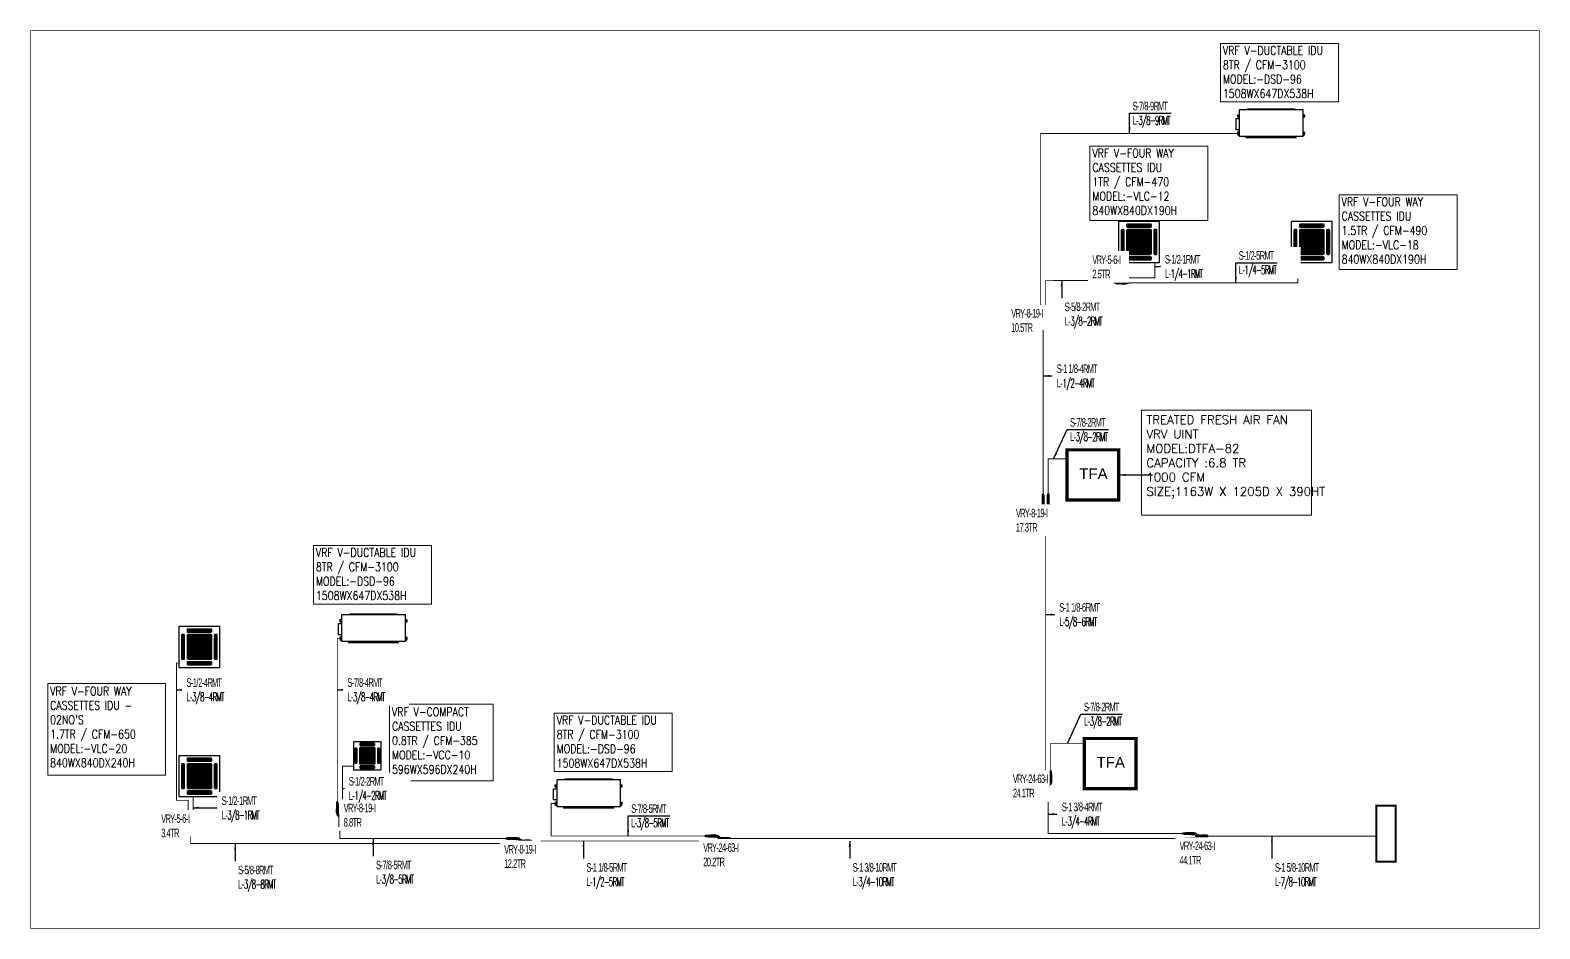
# Model space of a CAD drawing. Header units: millimetres. Extents: x -81374 to 485233, y -39075 to 157313.
# Drawn here: x 75315 to 110357, y 10834 to 31698 of the extents above; entities that cross this region are included whole.
import ezdxf

# ---------------------------------------------------------------- set-up
doc = ezdxf.new("R2010")
doc.units = ezdxf.units.MM
doc.linetypes.add('CENTERX2', pattern=[4, 2.5, -0.5, 0.5, -0.5])
for name, color, linetype in [('AC-RA-DIFFUSER', 6, 'Continuous'), ('HVAC-SECTIONS', 7, 'Continuous'), ('M HVAC DRAIN PIPE', 8, 'Continuous'), ('M-HVAC ELLIPTICAL DUCT', 6, 'Continuous'), ('M-HVAC VRV PIPE', 152, 'Continuous'), ('M-HVAC-TEXT', 7, 'Continuous'), ('PCE-HVACTEXT', 7, 'Continuous')]:
    doc.layers.add(name, color=color, linetype=linetype)
for name, color, linetype, lineweight in [('M-HVAC-EQUIP TEXT', 230, 'Continuous', 0), ('P-PIPE-IDEN', 7, 'Continuous', 9), ('VRF -COPPER PIPE', 4, 'Continuous', 9), ('vrv text', 90, 'Continuous', 30)]:
    doc.layers.add(name, color=color, linetype=linetype, lineweight=lineweight)
doc.styles.add('Arial', font='arial.ttf', dxfattribs={"height": 3})
doc.styles.add('Arial_2', font='arial.ttf', dxfattribs={"height": 75})
doc.styles.add('HVAC TEXT', font='Romans.shx', dxfattribs={"width": 0.8, "height": 100})
doc.styles.add('R', font='romans.shx')
doc.styles.add('ROMAND', font='romand__.ttf')
doc.styles.add('romans', font='stylu.ttf', dxfattribs={"height": 125})
doc.styles.add('rs', font='romans.shx', dxfattribs={"width": 0.75})
doc.dimstyles.new('GLAZ ALU', dxfattribs={"dimscale": 100, "dimtxt": 2, "dimasz": 1.4, "dimexe": 0.8, "dimexo": 0.8, "dimgap": 0.75, "dimtad": 1, "dimdec": 0, "dimzin": 0, "dimdsep": 46, "dimtxsty": 'rs', "dimcen": 0.09, "dimclrd": 8, "dimclre": 8, "dimclrt": 2, "dimadec": 0, "dimazin": 0, "dimtfac": 1, "dimtdec": 0, "dimtmove": 0, "dimatfit": 3, "dimfxl": 1, "dimtolj": 1, "dimtzin": 0, "dimarcsym": 0})
doc.dimstyles.new('Vayucon', dxfattribs={"dimtxt": 200, "dimasz": 150, "dimexe": 0, "dimexo": 0, "dimgap": 9e-05, "dimtad": 1, "dimdec": 0, "dimrnd": 5, "dimzin": 0, "dimdsep": 46, "dimtxsty": 'ROMAND', "dimcen": 90, "dimclre": 99, "dimclrt": 7, "dimadec": 0, "dimazin": 0, "dimtfac": 1, "dimtdec": 0, "dimtofl": 0, "dimtmove": 1, "dimatfit": 3, "dimfxl": 1, "dimtolj": 1, "dimtzin": 0, "dimarcsym": 0})

# ---------------------------------------------------------------- blocks, each defined once
blk = doc.blocks.new('DSD 96')
at = {"color": 6, "linetype": 'CENTERX2', "lineweight": 5}
for p, q in [((-691, 112), (-677, 112)), ((-684, 119), (-684, 105)), ((823, 112), (837, 112)), ((830, 119), (830, 105)), ((-691, -295), (-677, -295)), ((-684, -288), (-684, -302)), ((823, -295), (837, -295)), ((830, -288), (830, -302))]:
    blk.add_line(p, q, dxfattribs=at)
at = {"color": 190}
for p, q in [((-511, 218), (-511, 178)), ((-511, 218), (657, 218)), ((657, 178), (657, 218)), ((-480, -453), (-480, -437)), ((-480, -453), (626, -453)), ((626, -437), (626, -453))]:
    blk.add_line(p, q, dxfattribs=at)
at = {"color": 3}
for p, q in [((813, 27), (888, 27)), ((888, 27), (888, -231)), ((888, -231), (813, -231))]:
    blk.add_line(p, q, dxfattribs=at)
at = {"color": 4}
for points in [[(-708, 92), (-668, 92), (-668, 132), (-708, 132)], [(813, 92), (854, 92), (854, 132), (813, 132)], [(-708, -315), (-668, -315), (-668, -275), (-708, -275)], [(813, -315), (854, -315), (854, -275), (813, -275)]]:
    blk.add_lwpolyline(points, close=True, dxfattribs=at)
at = {"color": 2}
for points in [[(-668, 141), (-668, 160), (-693, 160), (-693, 141)], [(813, 141), (813, 160), (838, 160), (838, 141)]]:
    blk.add_lwpolyline(points, close=True, dxfattribs=at)
at = {"color": 190}
blk.add_lwpolyline([(-668, -437), (813, -437), (813, 178), (-668, 178)], close=True, dxfattribs=at)
at = {"color": 6}
blk.add_lwpolyline([(834, 85), (834, 69), (813, 69), (813, 85)], close=True, dxfattribs=at)
at = {"color": 5}
blk.add_lwpolyline([(828, 82), (828, 72), (813, 72), (813, 82)], close=True, dxfattribs=at)
at = {"color": 4}
for centre in [(-684, 112), (830, 112), (-684, -295), (830, -295)]:
    blk.add_circle(centre, 5, dxfattribs=at)
blk = doc.blocks.new('DLC - All Capacities')
at = {"color": 62}
for p, q in [((287, 360), (-287, 360)), ((271, 365), (-271, 365)), ((265, 370), (-265, 370)), ((262, 375), (-262, 375)), ((259, 380), (-259, 380)), ((257, 385), (-258, 385)), ((257, 390), (-258, 390)), ((-390, 257), (-390, -258)), ((-385, 257), (-385, -258)), ((-380, 259), (-380, -259)), ((-375, 262), (-375, -262)), ((-370, 265), (-370, -265)), ((-365, 271), (-365, -271)), ((-360, 287), (-360, -287)), ((360, -287), (360, 287)), ((365, -271), (365, 271)), ((370, -265), (370, 265)), ((375, -262), (375, 262)), ((380, -259), (380, 259)), ((385, -258), (385, 258)), ((390, -258), (390, 257)), ((-287, -360), (287, -360)), ((-271, -365), (271, -365)), ((-265, -370), (265, -370)), ((-262, -375), (262, -375)), ((-259, -380), (259, -380)), ((-258, -385), (258, -385)), ((-258, -390), (257, -390))]:
    blk.add_line(p, q, dxfattribs=at)
at = {"color": 4}
for p, q in [((-278, -280), (-278, 280)), ((-274, -282), (-274, 282))]:
    blk.add_line(p, q, dxfattribs=at)
for points in [[(-465, -475), (465, -475, 0.414214), (475, -465), (475, 465, 0.414214), (465, 475), (-465, 475, 0.414214), (-475, 465), (-475, -465, 0.414214)], [(-288, 395), (-288, 365, 0.414214), (-268, 345), (267, 345, 0.414214), (287, 365), (287, 395, 0.414214), (267, 415), (-268, 415, 0.414214)], [(-395, -288), (-365, -288, 0.414214), (-345, -268), (-345, 267, 0.414214), (-365, 287), (-395, 287, 0.414214), (-415, 267), (-415, -268, 0.414214)], [(-258, -288), (257, -288, 0.414214), (287, -258), (287, 257, 0.414214), (257, 287), (-258, 287, 0.414214), (-288, 257), (-288, -258, 0.414214)], [(395, 287), (365, 287, 0.414214), (345, 267), (345, -268, 0.414214), (365, -288), (395, -288, 0.414214), (415, -268), (415, 267, 0.414214)], [(287, -395), (287, -365, 0.414214), (267, -345), (-268, -345, 0.414214), (-288, -365), (-288, -395, 0.414214), (-268, -415), (267, -415, 0.414214)]]:
    blk.add_lwpolyline(points, format="xyb", close=True, dxfattribs=at)
for points in [[(-278, -280), (-278, 280)], [(-274, 282), (-274, -282)], [(-268, -286), (-268, 286)], [(-264, 287), (-264, -287)], [(262, -287), (262, 287)], [(266, 286), (266, -286)], [(272, -283), (272, 283)], [(276, 282), (276, -282)]]:
    blk.add_lwpolyline(points, dxfattribs=at)
for points in [[(-258, 287), (-254, 287), (-254, -288), (-258, -288)], [(-248, 287), (-244, 287), (-244, -288), (-248, -288)], [(-238, 287), (-234, 287), (-234, -288), (-238, -288)], [(-228, 287), (-224, 287), (-224, -288), (-228, -288)], [(-218, 287), (-214, 287), (-214, -288), (-218, -288)], [(-208, 287), (-204, 287), (-204, -288), (-208, -288)], [(-198, 287), (-194, 287), (-194, -288), (-198, -288)], [(-188, 287), (-184, 287), (-184, -288), (-188, -288)], [(-178, 287), (-174, 287), (-174, -288), (-178, -288)], [(-168, 287), (-164, 287), (-164, -288), (-168, -288)], [(-158, 287), (-154, 287), (-154, -288), (-158, -288)], [(-148, 287), (-144, 287), (-144, -288), (-148, -288)], [(-138, 287), (-134, 287), (-134, -288), (-138, -288)], [(-128, 287), (-124, 287), (-124, -288), (-128, -288)], [(-118, 287), (-114, 287), (-114, -288), (-118, -288)], [(-108, 287), (-104, 287), (-104, -288), (-108, -288)], [(-98, 287), (-94, 287), (-94, -288), (-98, -288)], [(-88, 287), (-84, 287), (-84, -288), (-88, -288)], [(-78, 287), (-74, 287), (-74, -288), (-78, -288)], [(-68, 287), (-64, 287), (-64, -288), (-68, -288)], [(-58, 287), (-54, 287), (-54, -288), (-58, -288)], [(-48, 287), (-44, 287), (-44, -288), (-48, -288)], [(-38, 287), (-34, 287), (-34, -288), (-38, -288)], [(-28, 287), (-24, 287), (-24, -288), (-28, -288)], [(-18, 287), (-14, 287), (-14, -288), (-18, -288)], [(-8, 287), (-4, 287), (-4, -288), (-8, -288)], [(2, 287), (6, 287), (6, -288), (2, -288)], [(12, 287), (16, 287), (16, -288), (12, -288)], [(22, 287), (26, 287), (26, -288), (22, -288)], [(32, 287), (36, 287), (36, -288), (32, -288)], [(42, 287), (46, 287), (46, -288), (42, -288)], [(52, 287), (56, 287), (56, -288), (52, -288)], [(62, 287), (66, 287), (66, -288), (62, -288)], [(72, 287), (76, 287), (76, -288), (72, -288)], [(82, 287), (86, 287), (86, -288), (82, -288)], [(92, 287), (96, 287), (96, -288), (92, -288)], [(102, 287), (106, 287), (106, -288), (102, -288)], [(112, 287), (116, 287), (116, -288), (112, -288)], [(122, 287), (126, 287), (126, -288), (122, -288)], [(132, 287), (136, 287), (136, -288), (132, -288)], [(142, 287), (146, 287), (146, -288), (142, -288)], [(152, 287), (156, 287), (156, -288), (152, -288)], [(162, 287), (166, 287), (166, -288), (162, -288)], [(172, 287), (176, 287), (176, -288), (172, -288)], [(182, 287), (186, 287), (186, -288), (182, -288)], [(192, 287), (196, 287), (196, -288), (192, -288)], [(202, 287), (206, 287), (206, -288), (202, -288)], [(212, 287), (216, 287), (216, -288), (212, -288)], [(222, 287), (226, 287), (226, -288), (222, -288)], [(232, 287), (236, 287), (236, -288), (232, -288)], [(242, 287), (246, 287), (246, -288), (242, -288)], [(252, 287), (256, 287), (256, -288), (252, -288)]]:
    blk.add_lwpolyline(points, close=True, dxfattribs=at)
at = {"color": 62}
for centre, start, end in [((-288, 390), 271.213, 0.0128), ((287, 390), 179.9872, 268.787), ((-390, 287), 269.9872, 358.787), ((390, 287), 181.213, 270.0128), ((-390, -288), 1.213, 90.0128), ((390, -288), 89.9872, 178.787), ((-288, -390), 359.9872, 88.787), ((287, -390), 91.213, 180.0128)]:
    blk.add_arc(centre, 30, start, end, dxfattribs=at)
blk = doc.blocks.new('DCC - All Capacities')
at = {"color": 3}
for p, q in [((-279, -144), (-279, 144)), ((-274, -144), (-274, 144)), ((-268, -145), (-268, 145)), ((-264, -148), (-264, 148)), ((-258, -151), (-258, 151)), ((-254, -157), (-254, 157)), ((-248, 173), (-248, -174)), ((-248, -144), (-248, 144)), ((173, 248), (-174, 248)), ((-157, 253), (157, 253)), ((-151, 258), (151, 258)), ((-148, 263), (148, 263)), ((-145, 268), (145, 268)), ((-144, 273), (144, 273)), ((-144, 278), (144, 278)), ((-144, 248), (144, 248)), ((248, -174), (248, 173)), ((253, 157), (253, -157)), ((258, 151), (258, -151)), ((263, 148), (263, -148)), ((268, 145), (268, -145)), ((273, 144), (273, -144)), ((278, 144), (278, -144)), ((-248, -174), (-279, -174)), ((-174, -248), (173, -248)), ((157, -254), (-157, -254)), ((151, -258), (-151, -258)), ((148, -264), (-148, -264)), ((145, -268), (-145, -268)), ((144, -248), (-144, -248)), ((144, -274), (-144, -274)), ((144, -279), (-144, -279))]:
    blk.add_line(p, q, dxfattribs=at)
at = {"color": 6}
for points in [[(-314, -324), (313, -324, 0.414214), (323, -314), (323, 313, 0.414214), (313, 323), (-314, 323, 0.414214), (-324, 313), (-324, -314, 0.414214)], [(-274, -174), (-254, -174, 0.414214), (-234, -154), (-234, 154, 0.414214), (-254, 173), (-274, 173, 0.414214), (-294, 154), (-294, -154, 0.414214)], [(-174, -184), (173, -184, 0.414214), (183, -174), (183, 173, 0.414214), (173, 183), (-174, 183, 0.414214), (-184, 173), (-184, -174, 0.414214)], [(-174, 273), (-174, 253, 0.414214), (-154, 234), (154, 234, 0.414214), (173, 253), (173, 273, 0.414214), (154, 293), (-154, 293, 0.414214)], [(273, 173), (253, 173, 0.414214), (234, 154), (234, -154, 0.414214), (253, -174), (273, -174, 0.414214), (293, -154), (293, 154, 0.414214)], [(173, -274), (173, -254, 0.414214), (154, -234), (-154, -234, 0.414214), (-174, -254), (-174, -274, 0.414214), (-154, -294), (154, -294, 0.414214)]]:
    blk.add_lwpolyline(points, format="xyb", close=True, dxfattribs=at)
for points in [[(-170, -184), (-174, -184), (-174, 183), (-170, 183)], [(-160, -184), (-163, -184), (-163, 183), (-160, 183)], [(-150, -184), (-154, -184), (-154, 183), (-150, 183)], [(-140, -184), (-144, -184), (-144, 183), (-140, 183)], [(-130, -184), (-133, -184), (-133, 183), (-130, 183)], [(-120, -184), (-123, -184), (-123, 183), (-120, 183)], [(-110, -184), (-113, -184), (-113, 183), (-110, 183)], [(-100, -184), (-103, -184), (-103, 183), (-100, 183)], [(-90, -184), (-93, -184), (-93, 183), (-90, 183)], [(-80, -184), (-83, -184), (-83, 183), (-80, 183)], [(-70, -184), (-73, -184), (-73, 183), (-70, 183)], [(-60, -184), (-63, -184), (-63, 183), (-60, 183)], [(-50, -184), (-53, -184), (-53, 183), (-50, 183)], [(-40, -184), (-43, -184), (-43, 183), (-40, 183)], [(-30, -184), (-33, -184), (-33, 183), (-30, 183)], [(-20, -184), (-23, -184), (-23, 183), (-20, 183)], [(-10, -184), (-13, -184), (-13, 183), (-10, 183)], [(0, -184), (-3, -184), (-3, 183), (0, 183)], [(10, -184), (7, -184), (7, 183), (10, 183)], [(20, -184), (17, -184), (17, 183), (20, 183)], [(30, -184), (27, -184), (27, 183), (30, 183)], [(40, -184), (36, -184), (36, 183), (40, 183)], [(50, -184), (46, -184), (46, 183), (50, 183)], [(60, -184), (56, -184), (56, 183), (60, 183)], [(70, -184), (66, -184), (66, 183), (70, 183)], [(80, -184), (76, -184), (76, 183), (80, 183)], [(90, -184), (86, -184), (86, 183), (90, 183)], [(100, -184), (96, -184), (96, 183), (100, 183)], [(110, -184), (106, -184), (106, 183), (110, 183)], [(120, -184), (116, -184), (116, 183), (120, 183)], [(130, -184), (126, -184), (126, 183), (130, 183)], [(140, -184), (136, -184), (136, 183), (140, 183)], [(150, -184), (146, -184), (146, 183), (150, 183)], [(160, -184), (156, -184), (156, 183), (160, 183)], [(170, -184), (166, -184), (166, 183), (170, 183)]]:
    blk.add_lwpolyline(points, close=True, dxfattribs=at)
at = {"color": 3}
for centre, start, end in [((-279, 173), 270, 0), ((-174, 278), 270, 0), ((173, 278), 180, 270), ((278, 173), 180, 270), ((-279, -174), 0, 90), ((-174, -279), 0, 90), ((173, -279), 90, 180), ((278, -174), 90, 180)]:
    blk.add_arc(centre, 30, start, end, dxfattribs=at)
blk = doc.blocks.new('zw$CAB3')
at = {"layer": 'M-HVAC ELLIPTICAL DUCT', "linetype": 'Continuous', "const_width": 75}
blk.add_lwpolyline([(38, 1202), (38, 38), (1238, 38), (1238, 1202)], close=True, dxfattribs=at)
at = {"layer": 'M-HVAC-TEXT', "color": 7, "insert": (651, 773, 0), "char_height": 250, "width": 562.48, "attachment_point": 2, "style": 'Arial'}
blk.add_mtext('TFA ', dxfattribs=at)
blk = doc.blocks.new('zw$4E06')
at = {"layer": 'vrv text'}
for points in [[(-121, 47), (-125, 47, 0.219765), (-200, 9), (-201, 7), (-203, 6), (-204, 4), (-205, 2, 0.042815), (-212, -11), (-213, -13), (-214, -15), (-215, -17), (-215, -19), (-216, -21), (-216, -21), (-217, -22), (-217, -22), (-217, -23), (-217, -24), (-218, -25), (-219, -26), (-219, -26), (-220, -26), (-220, -27), (-220, -27), (-221, -28), (-222, -28), (-222, -28), (-222, -29), (-223, -29), (-224, -29)], [(-121, 50), (-123, 50, 0.309599), (-218, -18), (-219, -19)], [(-121, 4), (-124, 4, 0.392074), (-178, -52), (-178, -53), (-178, -55, 0.393328), (-124, -110), (-121, -110)], [(-121, 1), (-123, 1), (-124, 0, 0.390764), (-175, -52), (-175, -55, 0.390298), (-124, -107), (-121, -107)], [(-231, -32), (-231, -32, 0.021844), (-210, -47), (-200, -53), (-205, -43)], [(-205, -64), (-200, -53), (-210, -60, 0.03043), (-231, -75), (-231, -75)], [(-121, -154), (-123, -154, -0.308139), (-215, -88), (-216, -86), (-216, -85), (-217, -85), (-217, -84), (-217, -84), (-217, -83), (-218, -83), (-218, -82), (-218, -82), (-219, -81), (-219, -81), (-220, -80), (-220, -80), (-220, -79), (-221, -79), (-222, -79), (-222, -78), (-222, -78, 0.112916), (-230, -75), (-231, -75), (-231, -75)], [(-121, -157), (-123, -157, -0.307918), (-218, -89), (-219, -87), (-219, -87), (-219, -86), (-220, -86), (-220, -85), (-220, -85), (-220, -84), (-221, -84), (-221, -83), (-221, -83), (-222, -83), (-222, -82), (-222, -82), (-223, -82), (-223, -81), (-223, -81), (-224, -81), (-224, -80), (-225, -80), (-225, -80), (-225, -80), (-226, -79), (-227, -79), (-227, -79), (-227, -79), (-228, -79), (-229, -79), (-229, -78), (-230, -78), (-231, -78), (-231, -78)]]:
    blk.add_lwpolyline(points, format="xyb", dxfattribs=at)
for points in [[(-206, 0), (-209, 2)], [(-202, 6), (-205, 8)], [(-198, 11), (-201, 13)], [(-194, 16), (-196, 18)], [(-189, 20), (-191, 23)], [(-184, 25), (-186, 27)], [(-179, 29), (-181, 31)], [(-173, 33), (-175, 35)], [(-167, 36), (-169, 38)], [(-161, 39), (-163, 41)], [(-154, 42), (-156, 44)], [(-147, 44), (-149, 46)], [(-139, 45), (-142, 48)], [(-131, 46), (-133, 49)], [(-131, -1), (-133, 2)], [(-122, 47), (-125, 50)], [(-122, 0), (-125, 3)], [(-76, 50), (-76, 53), (-104, 53), (-109, 50), (-121, 50)], [(-103, 50), (-108, 47), (-121, 47)], [(-121, 3), (-121, 47)], [(-121, 3), (-108, 3), (-103, 0), (-76, 0), (-76, -3), (-104, -3), (-109, 0), (-121, 0)], [(-113, 0), (-116, 3)], [(-112, 47), (-115, 50)], [(-108, 3), (-108, 47)], [(-105, 49), (-107, 51)], [(-100, -3), (-104, 1)], [(-103, 50), (-103, 40)], [(-76, 0), (-76, 50), (-103, 50), (-103, 0)], [(-103, 48), (-5, 48), (-3, 50), (0, 50)], [(-103, 2), (-103, 49)], [(-103, 1), (-103, 48)], [(-103, 47), (-103, 0)], [(0, 47), (-2, 47), (-4, 46), (-103, 46)], [(-4, 46), (-4, 4), (-103, 4)], [(-103, 45), (-103, 3)], [(0, 0), (-3, 0), (-5, 1), (-103, 1)], [(-96, 50), (-100, 53)], [(-91, -3), (-94, 0)], [(-87, 50), (-90, 53)], [(-81, -3), (-84, 0)], [(-78, 50), (-81, 53)], [(-76, 50), (-76, 40)], [(-26, 46), (-33, 46)], [(-26, 4), (-33, 4)], [(-4, 4), (-2, 3)], [(-2, 47), (-2, 3), (0, 3)], [(151, 48), (73, 48), (70, 50), (-1, 50)], [(70, 3), (-1, 3)], [(0, 47), (70, 47), (72, 46), (151, 46), (158, 42), (196, 42), (203, 38), (203, 13), (196, 8), (158, 8), (151, 4), (72, 4), (70, 3)], [(0, 0), (70, 0)], [(70, 47), (70, 3)], [(70, 0), (73, 1), (151, 1), (159, 6), (196, 6), (203, 10), (236, 10), (236, 40), (203, 40), (196, 44)], [(72, 46), (72, 4)], [(93, 46), (101, 46)], [(93, 4), (101, 4)], [(159, 44), (151, 48)], [(151, 46), (151, 4)], [(158, 42), (158, 8)], [(196, 44), (159, 44)], [(196, 42), (196, 8)], [(203, 38), (236, 38)], [(203, 13), (236, 13)], [(-500, -74), (-500, -32), (-507, -37), (-545, -37), (-545, -34)], [(-545, -34), (-508, -34)], [(-545, -37), (-545, -70)], [(-545, -70), (-507, -70), (-500, -74), (-421, -74)], [(-545, -73), (-545, -70)], [(-508, -73), (-545, -73)], [(-508, -34), (-501, -30)], [(-501, -77), (-508, -73)], [(-507, -37), (-507, -70)], [(-501, -30), (-422, -30)], [(-422, -77), (-501, -77)], [(-349, -31), (-419, -31), (-421, -32), (-500, -32)], [(-443, -32), (-450, -32)], [(-443, -74), (-450, -74)], [(-422, -30), (-419, -28)], [(-419, -78), (-422, -77)], [(-421, -32), (-421, -74), (-419, -76)], [(-419, -28), (-348, -28)], [(-419, -31), (-419, -76), (-349, -76)], [(-349, -78), (-419, -78)], [(-247, -30), (-344, -30), (-347, -28), (-349, -28)], [(-349, -31), (-347, -31), (-345, -32), (-247, -32)], [(-347, -31), (-347, -76), (-349, -76)], [(-349, -78), (-347, -78)], [(-345, -74), (-347, -76)], [(-347, -78), (-344, -77)], [(-345, -32), (-345, -74), (-247, -74)], [(-344, -77), (-247, -77)], [(-324, -32), (-316, -32)], [(-324, -74), (-316, -74)], [(-241, -28), (-246, -25), (-273, -25), (-273, -28), (-247, -28), (-242, -32)], [(-272, -28), (-273, -27)], [(-273, -28), (-273, -41)], [(-273, -78), (-273, -28)], [(-231, -75), (-242, -75), (-247, -78), (-273, -78), (-273, -81), (-246, -81), (-241, -78), (-231, -78)], [(-266, -81), (-269, -78)], [(-263, -28), (-266, -25)], [(-257, -81), (-260, -78)], [(-253, -28), (-256, -25)], [(-247, -81), (-251, -78)], [(-241, -32), (-247, -25)], [(-247, -28), (-247, -41)], [(-247, -78), (-247, -28)], [(-247, -76), (-247, -28), (-247, -76)], [(-247, -77), (-247, -30)], [(-247, -77), (-247, -30)], [(-241, -79), (-243, -76)], [(-242, -75), (-242, -32)], [(-242, -32), (-231, -32)], [(-241, -28), (-231, -28)], [(-232, -78), (-235, -75)], [(-231, -32), (-234, -28)], [(-231, -28), (-230, -28), (-229, -28), (-229, -28), (-228, -28), (-228, -28), (-227, -28), (-227, -28), (-227, -27), (-226, -27), (-225, -27), (-225, -27), (-225, -26), (-224, -26), (-224, -26), (-223, -25), (-223, -25), (-222, -25), (-222, -24), (-222, -24), (-221, -24), (-221, -23), (-221, -23), (-220, -22), (-220, -22), (-220, -22), (-220, -21), (-219, -21), (-219, -20), (-219, -20)], [(-229, -31), (-230, -32), (-231, -32)], [(-224, -30), (-226, -27)], [(-217, -83), (-223, -77)], [(-219, -25), (-221, -23)], [(-215, -19), (-218, -17)], [(-210, -100), (-217, -93)], [(-216, -21), (-216, -21)], [(-216, -86), (-216, -86)], [(-213, -13), (-215, -10)], [(-210, -6), (-212, -4)], [(-183, -136), (-204, -115)], [(-175, -50), (-178, -48)], [(-174, -60), (-178, -57)], [(-174, -42), (-176, -40)], [(-171, -73), (-176, -68)], [(-172, -35), (-174, -32)], [(-169, -28), (-171, -26)], [(-153, -100), (-168, -85)], [(-161, -149), (-168, -142)], [(-165, -22), (-167, -20)], [(-161, -17), (-163, -15)], [(-156, -13), (-158, -10)], [(-151, -8), (-153, -6)], [(-147, -154), (-151, -149)], [(-145, -5), (-147, -3)], [(-138, -2), (-141, 0)], [(-135, -156), (-139, -152)], [(-125, -110), (-128, -107)], [(-125, -157), (-128, -153)], [(-76, -107), (-76, -104), (-104, -104), (-109, -107), (-121, -107)], [(-121, -154), (-121, -110), (-108, -110), (-103, -107), (-76, -107)], [(-109, -157), (-104, -160), (-76, -160), (-76, -157), (-103, -157), (-108, -154), (-121, -154)], [(-121, -157), (-109, -157)], [(-115, -110), (-118, -107)], [(-115, -157), (-118, -154)], [(-107, -109), (-109, -107)], [(-103, -160), (-109, -154)], [(-108, -154), (-108, -110)], [(-103, -108), (-5, -108), (-3, -106), (0, -106)], [(-103, -107), (-103, -118)], [(-103, -157), (-103, -107)], [(-103, -155), (-103, -108)], [(0, -109), (-2, -109), (-5, -110), (-103, -110)], [(-5, -110), (-5, -152), (-103, -152)], [(-103, -157), (-103, -110)], [(-5, -155), (-103, -155)], [(-99, -107), (-102, -104)], [(-93, -160), (-96, -157)], [(-90, -107), (-93, -104)], [(-84, -160), (-87, -157)], [(-81, -107), (-84, -104)], [(-76, -158), (-78, -157)], [(-76, -107), (-76, -118)], [(-76, -157), (-76, -107)], [(-26, -110), (-34, -110)], [(-26, -152), (-34, -152)], [(-5, -152), (-2, -154), (0, -154)], [(-3, -156), (-5, -155)], [(0, -156), (-3, -156)], [(-2, -154), (-2, -109)], [(151, -108), (72, -108), (70, -106), (-1, -106)], [(69, -154), (-1, -154)], [(0, -109), (69, -109), (71, -110), (150, -110)], [(0, -156), (70, -156)], [(69, -109), (69, -154)], [(196, -148), (158, -148), (150, -152), (71, -152), (69, -154)], [(70, -156), (72, -155)], [(71, -110), (71, -152)], [(72, -155), (151, -155), (158, -151), (196, -151)], [(93, -110), (101, -110)], [(93, -152), (101, -152)], [(150, -110), (150, -152)], [(150, -110), (158, -115), (196, -115), (203, -119), (203, -144), (196, -148)], [(158, -112), (151, -108)], [(196, -112), (158, -112)], [(158, -115), (158, -148)], [(196, -112), (203, -116), (235, -116), (235, -147), (203, -147), (196, -151)], [(196, -115), (196, -148)], [(203, -119), (235, -119)], [(203, -144), (235, -144)]]:
    blk.add_lwpolyline(points, dxfattribs=at)
for points in [[(-224, -29), (-225, -31), (-227, -31), (-229, -31)], [(-205, -43), (-210, -36), (-212, -28), (-216, -21)], [(-216, -86), (-212, -78), (-209, -71), (-205, -64)]]:
    blk.add_open_spline(points, degree=3, dxfattribs=at)

msp = doc.modelspace()

# ---------------------------------------------------------------- linework, layer by layer
at = {"layer": 'M HVAC DRAIN PIPE', "color": 30, "linetype": 'Continuous', "const_width": 50}
msp.add_lwpolyline([(107012.8, 13691.5), (107012.8, 12391.5), (106562.8, 12391.5), (106562.8, 13691.5)], close=True, dxfattribs=at)
at = {"layer": 'M-HVAC VRV PIPE', "linetype": 'Continuous', "const_width": 20}
for points in [[(98770.3, 25320.4), (98770.3, 29300.6), (103359.5, 29300.6)], [(100806.9, 25830.3), (104741.7, 25830.3), (104741.7, 26306.1)], [(100807.4, 25946.8), (101422.7, 25946.8), (101422.7, 26306.3)], [(98886.8, 25320), (98886.8, 25888.8), (100225.5, 25888.4)], [(98945.2, 20931.2), (98945.2, 21745.2), (99382.8, 21745.2)], [(98887.1, 14503.4), (98887.1, 20349.8)], [(78983.2, 13563.7), (78983.2, 13818.1), (78710.2, 13818.1), (78710.2, 17005.3), (78768.5, 17005.3)], [(99003.6, 14503.8), (99003.6, 15139.1), (99784.5, 15139.1)], [(82562.5, 13783.3), (82562.5, 14611.4), (82816.8, 14611.4)], [(79099.7, 13563.2), (79099.7, 13903.8)], [(90983.3, 12988.3), (87409.5, 12988.3), (87409.5, 13742.5), (87496.3, 13742.5)], [(102071, 13045.4), (98945.2, 13045.4), (98945.2, 13921.9)], [(86366.4, 12930.2), (82504.4, 12930.2), (82504.4, 13201.9)], [(102652.9, 12987), (106562.8, 12987)], [(90983.7, 12871.8), (86948.3, 12871.8)], [(102071.4, 12928.9), (91565.1, 12928.9)]]:
    msp.add_lwpolyline(points, dxfattribs=at)
at = {"layer": 'VRF -COPPER PIPE', "color": 0}
for points in [[(102944.1, 31389.7), (105680.7, 31389.7), (105680.7, 30031.5), (102944.1, 30031.5)], [(99913.9, 29008.2), (102650.5, 29008.2), (102650.5, 27276.6), (99913.9, 27276.6)], [(105699.7, 27876.5), (108436.3, 27876.5), (108436.3, 26144.9), (105699.7, 26144.9)], [(101109.8, 22873.1), (105054.8, 22873.1), (105054.8, 20436.4), (101109.8, 20436.4)], [(81890.3, 19733.1), (84626.9, 19733.1), (84626.9, 18374.9), (81890.3, 18374.9)], [(75721, 16532.5), (78457.6, 16532.5), (78457.6, 14402.2), (75721, 14402.2)], [(83656.5, 16048.3), (86063.3, 16048.3), (86063.3, 14268.6), (83656.5, 14268.6)], [(87479.4, 15843.4), (90216, 15843.4), (90216, 14485.2), (87479.4, 14485.2)]]:
    msp.add_lwpolyline(points, close=True, dxfattribs=at)

# ---------------------------------------------------------------- block references
at = {"layer": 'AC-RA-DIFFUSER'}
for name, p, rotation in [('DSD 96', (104193, 29413.1, 0), 180), ('DLC - All Capacities', (101055, 26781.3, 0), 360), ('DLC - All Capacities', (105064.3, 26781.1), 360), ('DSD 96', (83357.3, 17689.4, 0), 180), ('DLC - All Capacities', (79243.5, 17378.8), 360), ('DCC - All Capacities', (83140.3, 14852.1), 360), ('DLC - All Capacities', (79243.5, 14378.8), 360), ('DSD 96', (88349.8, 13855), 180)]:
    msp.add_blockref(name, p, dxfattribs=dict(at, rotation=rotation))
at = {"layer": 'HVAC-SECTIONS', "color": 0, "linetype": 'Continuous', "rotation": 360}
for p in [(99345.3, 20752), (99747, 14051.7, 0)]:
    msp.add_blockref('zw$CAB3', p, dxfattribs=at)
at = {"layer": 'vrv text', "yscale": 0.7447286262668819, "zscale": 0.7447286262668819}
for p, xscale, rotation in [((100631.7, 25928.1), 0.7447286262668819, 360), ((98789, 25144.7), 0.7447286262668819, 89.99999999999999), ((98847.4, 20756), 0.7447286262668819, 89.99999999999999), ((98984.9, 14328.1), -0.7447286262668815, 270), ((82464.6, 13608.1), 0.7447286262668819, 89.99999999999999), ((79001.8, 13388), 0.7447286262668819, 89.99999999999999)]:
    msp.add_blockref('zw$4E06', p, dxfattribs=dict(at, xscale=xscale, rotation=rotation))
for p, xscale in [((91158.9, 12969.6), -0.7447286262668815), ((102246.7, 13026.7), -0.7447286262668815), ((86542.1, 12911.5), -0.7447286262668819)]:
    msp.add_blockref('zw$4E06', p, dxfattribs=dict(at, xscale=xscale))

# ---------------------------------------------------------------- texts
at = {"layer": 'M-HVAC-EQUIP TEXT', "color": 0, "char_height": 200, "width": 2764.508, "attachment_point": 1, "style": 'HVAC TEXT'}
for s, insert in [('{\\H0.99999x;VRF V-DUCTABLE IDU\\P8TR / CFM-3100\\PMODEL:-DSD-96\\P1508WX647DX538H}', (103001, 31326.4)), ('{\\H0.99999x;VRF V-FOUR WAY CASSETTES IDU\\P1TR / CFM-470\\PMODEL:-VLC-12\\P840WX840DX190H}', (99970.8, 28944.9)), ('{\\H0.99999x;VRF V-FOUR WAY CASSETTES IDU\\P1.5TR / CFM-490\\PMODEL:-VLC-18\\P840WX840DX190H}', (105756.6, 27813.1)), ('{\\H0.99999x;VRF V-DUCTABLE IDU\\P8TR / CFM-3100\\PMODEL:-DSD-96\\P1508WX647DX538H}', (81947.2, 19669.8)), ("{\\H0.99999x;VRF V-FOUR WAY CASSETTES IDU - 02NO'S\\P1.7TR / CFM-650\\PMODEL:-VLC-20\\P840WX840DX240H}", (75777.9, 16453.9)), ('{\\H0.99999x;VRF V-COMPACT CASSETTES IDU\\P0.8TR / CFM-385\\PMODEL:-VCC-10\\P596WX596DX240H}', (83713.4, 15969.7)), ('{\\H0.99999x;VRF V-DUCTABLE IDU\\P8TR / CFM-3100\\PMODEL:-DSD-96\\P1508WX647DX538H}', (87536.3, 15780.1))]:
    msp.add_mtext(s, dxfattribs=dict(at, insert=insert))
at = {"layer": 'M-HVAC-TEXT', "color": 7, "insert": (103218.3, 22754, 0), "char_height": 200, "width": 3985.693, "attachment_point": 2, "style": 'R'}
msp.add_mtext('\\pxql;TREATED FRESH AIR FAN VRV UINT\\PMODEL:DTFA-82\\PCAPACITY :6.8 TR\\P1000 CFM\\PSIZE;1163W X 1205D X 390HT', dxfattribs=at)

# ---------------------------------------------------------------- leaders
at = {"layer": 'M-HVAC ELLIPTICAL DUCT', "color": 0, "linetype": 'Continuous'}
msp.add_leader([(100582.8, 21372), (101367.1, 21372)], dimstyle='Vayucon', dxfattribs=at)
at = {"layer": 'PCE-HVACTEXT', "ltscale": 0.25}
for points in [[(101424.2, 26210.2), (102548.8, 26210.2)], [(98830.2, 23670.2), (100205.6, 23670.2)], [(98887.1, 18128.8), (100262.5, 18128.8)], [(78711.8, 16382.8), (79836.4, 16382.8)], [(82447.5, 16382.8), (83572.1, 16382.8)], [(82564, 14091.7), (83605, 14091.7)], [(98946.7, 13496.4), (100322.1, 13496.4)], [(104138.7, 12987), (104138.7, 12090.9), (105266.9, 12090.9)], [(80073, 12813.7), (80073, 12032.8), (81036.5, 12032.8)], [(83273.1, 12930.2), (83273.1, 12149.3), (84236.7, 12149.3)], [(88159.1, 12871.8), (88159.1, 12090.9), (89287.4, 12090.9)], [(94337.3, 12871.8), (94337.3, 12090.9), (95465.5, 12090.9)]]:
    msp.add_leader(points, dimstyle='GLAZ ALU', override={"dimtad": 0, "dimclrd": 7, "dimclrt": 256, "dimfxl": 100, "dimfxlon": 1, "dimtfill": 1, "dimarcsym": 1}, dxfattribs=at)

# ---------------------------------------------------------------- next in the draw order: texts
at = {"layer": 'M-HVAC-TEXT', "char_height": 200, "width": 1334.442, "attachment_point": 7, "style": 'romans', "bg_fill": 2}
for s, insert in [('\\pxql;{\\W0.6;\\T0.75;\\C150;S-7/8-9RMT\\P\\pt1;L-\\Fromans.shx|c1;3/8-9RMT}', (100905, 29437.8)), ('\\pxql;{\\fStylus BT|b0|i0|c0|p34;\\W0.6;\\T0.75;\\C150;S-1/2-5RMT\\P\\pt1;L-\\Fromans.shx|c1;1/4-5RMT}', (103369.7, 25967.6)), ('\\pxql;{\\W0.6;\\T0.75;\\C150;S-1/2-1RMT\\P\\pt1;L-\\Fromans.shx|c1;1/4-1RMT}', (101654.4, 25877.9)), ('\\pxql;{\\fStylus BT|b0|i0|c0|p34;\\W0.6;\\T0.75;\\C150;S-1 1/8-4RMT\\P\\pt1;L-\\Fromans.shx|c1;1/2-4RMT}', (99144.8, 23337.9)), ('\\pxql;{\\fStylus BT|b0|i0|c0|p34;\\W0.6;\\T0.75;\\C150;S-7/8-2RMT\\P\\pt1;L-\\Fromans.shx|c1;3/8-2RMT}', (99452, 22091.7)), ('\\pxql;{\\fStylus BT|b0|i0|c0|p34;\\W0.6;\\T0.75;\\C150;S-1 1/8-6RMT\\P\\pt1;L-\\Fromans.shx|c1;5/8-6RMT}', (99201.7, 17796.6)), ('\\pxql;{\\W0.6;\\T0.75;\\C150;S-1/2-4RMT\\P\\pt1;L-\\Fromans.shx|c1;3/8-4RMT}', (78942, 16050.6)), ('\\pxql;{\\W0.6;\\T0.75;\\C150;S-7/8-4RMT\\P\\pt1;L-\\Fromans.shx|c1;3/8-4RMT}', (82677.7, 16050.6)), ('\\pxql;{\\fStylus BT|b0|i0|c0|p34;\\W0.6;\\T0.75;\\C150;S-7/8-2RMT\\P\\pt1;L-\\Fromans.shx|c1;3/8-2RMT}', (99774.3, 15485.6)), ('\\pxql;{\\fStylus BT|b0|i0|c0|p34;\\W0.6;\\T0.75;\\C150;S-1 3/8-4RMT\\P\\pt1;L-\\Fromans.shx|c1;3/4-4RMT}', (99261.3, 13164.1)), ('\\pxql;{\\W0.6;\\T0.75;\\C150;S-5/8-8RMT\\P\\pt1;L-\\Fromans.shx|c1;3/8-8RMT}', (80142.2, 11700.6)), ('\\pxql;{\\W0.6;\\T0.75;\\C150;S-7/8-5RMT\\P\\pt1;L-\\Fromans.shx|c1;3/8-5RMT}', (83342.3, 11817.1)), ('\\pxql;{\\W0.6;\\T0.75;\\C150;S-1 1/8-5RMT\\P\\pt1;L-\\Fromans.shx|c1;1/2-5RMT}', (88228.3, 11758.7)), ('\\pxql;{\\W0.6;\\T0.75;\\C150;S-1 3/8-10RMT\\P\\pt1;L-\\Fromans.shx|c1;3/4-10RMT}', (94406.5, 11758.7)), ('\\pxql;{\\W0.6;\\T0.75;\\C150;S-1 5/8-10RMT\\P\\pt1;L-\\Fromans.shx|c1;7/8-10RMT}', (104207.9, 11758.7))]:
    msp.add_mtext(s, dxfattribs=dict(at, insert=insert))
at = {"layer": 'P-PIPE-IDEN', "char_height": 200, "width": 751.409, "attachment_point": 1, "style": 'Arial_2', "bg_fill": 2}
for s, insert in [('{\\W0.6;\\T0.75;\\C1;VRY-5-6-I\\P2.5TR}', (99969.5, 26469.1)), ('{\\W0.6;\\T0.75;\\C1;VRY-8-19-I\\P10.5TR}', (98087.3, 25227)), ('{\\W0.6;\\T0.75;\\C1;VRY-8-19-I\\P17.3TR}', (98196.1, 20587.1)), ('{\\W0.6;\\T0.75;\\C1;VRY-24-63-I\\P24.1TR}', (98125.5, 14418.1)), ('{\\W0.6;\\T0.75;\\C1;VRY-5-6-I\\P3.4TR}', (78356.6, 13493.7)), ('{\\W0.6;\\T0.75;\\C1;VRY-24-63-I\\P20.2TR}', (90937.1, 12820.8)), ('{\\W0.6;\\T0.75;\\C1;VRY-24-63-I\\P44.1TR}', (101995.2, 12860.6))]:
    msp.add_mtext(s, dxfattribs=dict(at, insert=insert))

# ---------------------------------------------------------------- next in the draw order: linework, layer by layer
at = {"layer": 'M-HVAC VRV PIPE', "linetype": 'Continuous', "const_width": 20}
msp.add_lwpolyline([(98828.7, 20931.6), (98828.7, 24738.5)], dxfattribs=at)
at = {"layer": 'M-HVAC VRV PIPE', "linetype": 'Continuous'}
msp.add_lwpolyline([(86366.9, 12813.7, 20, 20, 0), (79041.6, 12813.7, 20, 20, 0), (79041.6, 12981.8, 0, 0, 0)], format="xyseb", dxfattribs=at)

# ---------------------------------------------------------------- next in the draw order: texts
at = {"layer": 'M-HVAC-TEXT', "insert": (89265.6, 13125.5), "char_height": 200, "width": 1334.442, "attachment_point": 7, "style": 'romans', "bg_fill": 2}
msp.add_mtext('\\pxql;{\\W0.6;\\T0.75;\\C150;S-7/8-5RMT\\P\\pt1;L-\\Fromans.shx|c1;3/8-5RMT}', dxfattribs=at)

# ---------------------------------------------------------------- next in the draw order: leaders
at = {"layer": 'PCE-HVACTEXT', "ltscale": 0.25}
for points in [[(100835.8, 29300.6), (100835.8, 29770.1), (101799.4, 29770.1)], [(103300.4, 25830.3), (103300.4, 26299.8), (104264, 26299.8)], [(99259.2, 25888.7), (99259.2, 25107.8), (100222.7, 25107.8)], [(99071.8, 21745.2), (99382.8, 22423.9), (100346.4, 22423.9)], [(99394, 15139.1), (99705.1, 15817.9), (100668.7, 15817.9)], [(79088.4, 13645.5), (80657, 13645.5)]]:
    msp.add_leader(points, dimstyle='GLAZ ALU', override={"dimtad": 0, "dimclrd": 7, "dimclrt": 256, "dimfxl": 100, "dimfxlon": 1, "dimtfill": 1, "dimarcsym": 1}, dxfattribs=at)

# ---------------------------------------------------------------- next in the draw order: texts
at = {"layer": 'M-HVAC-TEXT', "char_height": 200, "width": 1334.442, "attachment_point": 7, "style": 'romans', "bg_fill": 2}
for s, insert in [('\\pxql;{\\W0.6;\\T0.75;\\C150;S-5/8-2RMT\\P\\pt1;L-\\Fromans.shx|c1;3/8-2RMT}', (99328.4, 24775.6)), ('\\pxql;{\\W0.6;\\T0.75;\\C150;S-1/2-1RMT\\P\\pt1;L-\\Fromans.shx|c1;3/8-1RMT}', (79758.9, 13308.8))]:
    msp.add_mtext(s, dxfattribs=dict(at, insert=insert))
at = {"layer": 'P-PIPE-IDEN', "char_height": 200, "width": 751.409, "attachment_point": 1, "style": 'Arial_2', "bg_fill": 2}
for s, insert in [('{\\W0.6;\\T0.75;\\C1;VRY-8-19-I\\P8.8TR}', (82591.8, 13740.4)), ('{\\W0.6;\\T0.75;\\C1;VRY-8-19-I\\P12.2TR}', (86316.8, 12782))]:
    msp.add_mtext(s, dxfattribs=dict(at, insert=insert))

# ---------------------------------------------------------------- next in the draw order: leaders
at = {"layer": 'PCE-HVACTEXT', "ltscale": 0.25}
msp.add_leader([(89196.4, 12988.3), (89196.4, 13457.8), (90159.9, 13457.8)], dimstyle='GLAZ ALU', override={"dimtad": 0, "dimclrd": 7, "dimclrt": 256, "dimfxl": 100, "dimfxlon": 1, "dimtfill": 1, "dimarcsym": 1}, dxfattribs=at)

# ---------------------------------------------------------------- next in the draw order: linework, layer by layer
at = {"layer": 'M-HVAC VRV PIPE', "linetype": 'Continuous', "const_width": 20}
msp.add_lwpolyline([(82446, 13783.3), (82446, 17576.9), (82543.8, 17576.9)], dxfattribs=at)

# ---------------------------------------------------------------- next in the draw order: texts
at = {"layer": 'M-HVAC-TEXT', "insert": (82711.3, 13759.5), "char_height": 200, "width": 1334.442, "attachment_point": 7, "style": 'romans', "bg_fill": 2}
msp.add_mtext('\\pxql;{\\W0.6;\\T0.75;\\C150;S-1/2-2RMT\\P\\pt1;L-\\Fromans.shx|c1;1/4-2RMT}', dxfattribs=at)

# ---------------------------------------------------------------- next in the draw order: linework, layer by layer
at = {"layer": 'M-HVAC VRV PIPE', "linetype": 'Continuous', "const_width": 20}
msp.add_lwpolyline([(110347, 31688.3), (75325.3, 31688.3), (75325.3, 10843.9), (110347, 10843.9)], close=True, dxfattribs=at)

doc.saveas('drawing.dxf')
